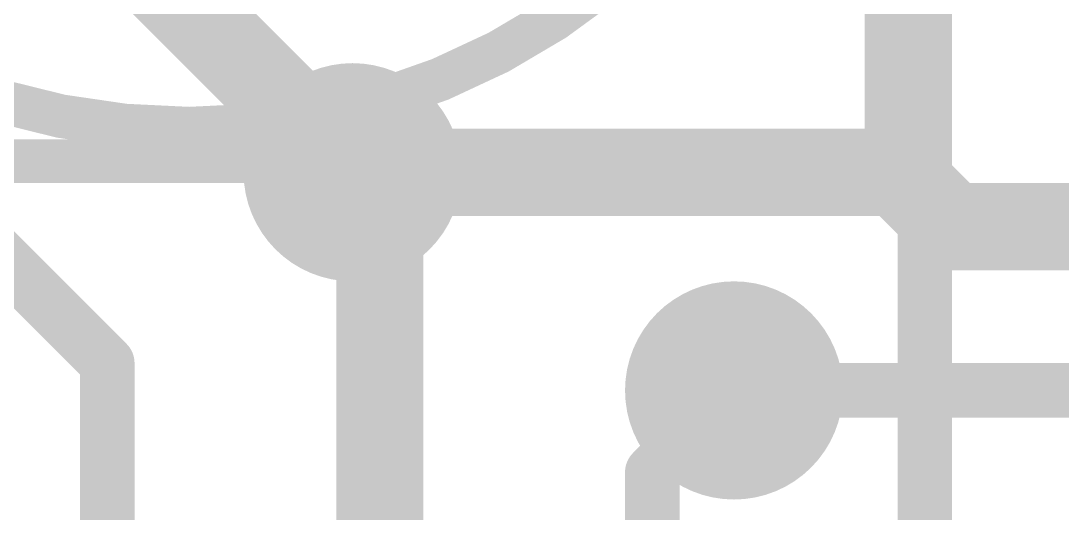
# Model space of a CAD drawing. Extents: x -9 to 103, y -21 to 20.
# Drawn here: x 33.76 to 38.613, y 11.62 to 13.913 of the extents above; entities that cross this region are included whole.
import ezdxf

# ---------------------------------------------------------------- set-up
doc = ezdxf.new("R2010")
doc.units = 0
for name, color, linetype in [('1', 12, 'CONTINUOUS'), ('16', 132, 'CONTINUOUS'), ('18', 110, 'CONTINUOUS'), ('21', 41, 'CONTINUOUS'), ('51', 53, 'CONTINUOUS')]:
    doc.layers.add(name, color=color, linetype=linetype)

# ---------------------------------------------------------------- blocks, each defined once
blk = doc.blocks.new('ROUNDV')
at = {"const_width": 0.5}
blk.add_lwpolyline([(0, -0.25, 1), (0, 0.25, 1), (0, -0.25)], format="xyb", dxfattribs=at)

msp = doc.modelspace()

# ---------------------------------------------------------------- linework, layer by layer
at = {"layer": '1'}
for points, const_width in [([(34.163, 12.319), (32.144, 14.338)], 0.254), ([(37.973, 10.2362), (37.973, 14.097)], 0.254), ([(35.433, 13.081), (35.306, 13.208)], 0.4064), ([(35.433, 10.2362), (35.433, 13.081)], 0.4064), ([(34.163, 10.2362), (34.163, 12.319)], 0.254), ([(36.703, 11.811), (37.084, 12.192)], 0.254), ([(36.703, 10.2362), (36.703, 11.811)], 0.254)]:
    msp.add_lwpolyline(points, dxfattribs=dict(at, const_width=const_width))
for points, const_width in [([(35.3778, 13.2798, 1), (35.2342, 13.1362)], 0.2032), ([(35.5346, 13.081, 1), (35.3314, 13.081)], 0.2032), ([(35.3612, 13.0092, 1), (35.5048, 13.1528)], 0.2032), ([(34.2265, 12.319, 1), (34.0995, 12.319)], 0.127), ([(34.1181, 12.2741, 1), (34.2079, 12.3639)], 0.127), ([(37.1289, 12.1471, 1), (37.0391, 12.2369)], 0.127), ([(36.7665, 11.811, 1), (36.6395, 11.811)], 0.127), ([(36.6581, 11.8559, 1), (36.7479, 11.7661)], 0.127)]:
    msp.add_lwpolyline(points, format="xyb", dxfattribs=dict(at, const_width=const_width))
at = {"layer": '16'}
for points, const_width in [([(35.306, 13.208), (31.242, 17.272)], 0.4064), ([(37.846, 13.208), (35.306, 13.208)], 0.4064), ([(38.1, 12.954), (37.846, 13.208)], 0.4064), ([(39.37, 12.954), (38.1, 12.954)], 0.4064), ([(37.084, 12.192), (38.862, 12.192)], 0.254)]:
    msp.add_lwpolyline(points, dxfattribs=dict(at, const_width=const_width))
for points, const_width in [([(35.306, 13.3096, 1), (35.306, 13.1064)], 0.2032), ([(37.9178, 13.2798, 1), (37.7742, 13.1362)], 0.2032), ([(37.846, 13.1064, 1), (37.846, 13.3096)], 0.2032), ([(35.2342, 13.1362, 1), (35.3778, 13.2798)], 0.2032), ([(38.1, 13.0556, 1), (38.1, 12.8524)], 0.2032), ([(38.0282, 12.8822, 1), (38.1718, 13.0258)], 0.2032), ([(37.084, 12.2555, 1), (37.084, 12.1285)], 0.127)]:
    msp.add_lwpolyline(points, format="xyb", dxfattribs=dict(at, const_width=const_width))
at = {"layer": '21'}
for points, const_width in [([(31.594, 15.56, 0.7285), (37.494, 15.56)], 0.2032), ([(37.794, 13.2092, 1), (37.794, 13.3108)], 0.1016), ([(37.7432, 13.26, 1), (37.8448, 13.26)], 0.1016)]:
    msp.add_lwpolyline(points, format="xyb", dxfattribs=dict(at, const_width=const_width))
at = {"layer": '21', "const_width": 0.2032}
for points in [[(37.794, 15.56), (37.794, 13.26)], [(37.794, 13.26), (32.994, 13.26)]]:
    msp.add_lwpolyline(points, dxfattribs=at)
at = {"layer": '51', "const_width": 0.1016}
for points in [[(37.794, 19.76), (37.794, 13.26)], [(37.794, 13.26), (32.994, 13.26)]]:
    msp.add_lwpolyline(points, dxfattribs=at)
at = {"layer": '51'}
for points, const_width in [([(34.544, 13.41, 1), (34.544, 19.61, 1), (34.544, 13.41)], 0.1016), ([(37.794, 13.2346, 1), (37.794, 13.2854)], 0.0508), ([(37.7686, 13.26, 1), (37.8194, 13.26)], 0.0508)]:
    msp.add_lwpolyline(points, format="xyb", dxfattribs=dict(at, const_width=const_width))

# ---------------------------------------------------------------- block references
at = {"layer": '18', "xscale": 1.016, "yscale": 1.016}
for p in [(35.306, 13.208), (35.306, 13.208), (37.084, 12.192), (37.084, 12.192)]:
    msp.add_blockref('ROUNDV', p, dxfattribs=at)

doc.saveas('drawing.dxf')
